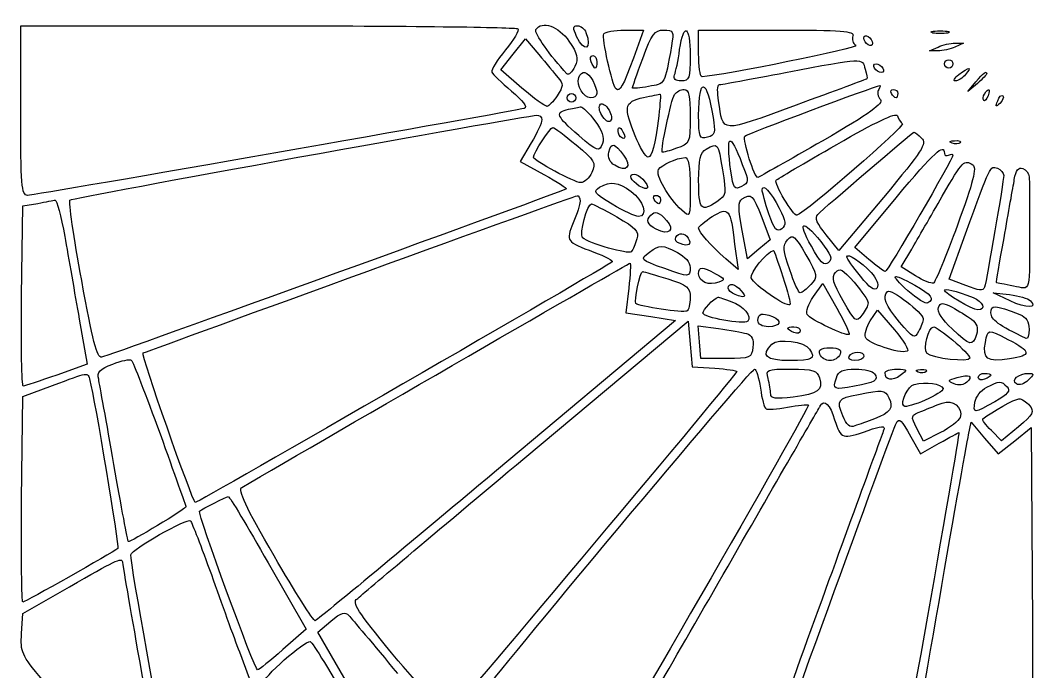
# Model space of a CAD drawing. Extents: x 10 to 239, y 73 to 305.
# Drawn here: x 53.9 to 121.5, y 115 to 158.3 of the extents above; entities that cross this region are included whole.
import ezdxf

# ---------------------------------------------------------------- set-up
doc = ezdxf.new("R2010")
doc.units = 0
doc.layers.get('0').update_dxf_attribs({"linetype": 'CONTINUOUS'})

msp = doc.modelspace()

# ---------------------------------------------------------------- linework, layer by layer
at = {"color": 7}
for points in [[(53.904444, 152.329444), (53.904444, 157.973889), (70.358, 157.973889)], [(87.009111, 157.776333), (87.009111, 157.776333)], [(94.121111, 157.691667), (95.391111, 157.691667), (94.713778, 155.829), (94.713778, 155.829)], [(99.06, 156.139444), (99.06, 157.691667), (104.281111, 157.691667)], [(87.291333, 153.825222), (85.880222, 155.038778), (86.698667, 156.083), (87.517111, 157.099), (88.420222, 156.054778)], [(90.424, 156.957889), (90.424, 156.957889)], [(91.552889, 157.522333), (91.552889, 157.522333)], [(109.332889, 157.296556), (109.332889, 157.296556)], [(115.654667, 157.494111), (115.654667, 157.494111)], [(97.253778, 156.647444), (97.253778, 156.647444)], [(110.631111, 156.816778), (110.631111, 156.816778)], [(115.005556, 156.308778), (114.441111, 156.308778), (115.005556, 156.562778)], [(116.134444, 156.816778), (116.698889, 156.816778), (116.134444, 156.562778), (116.134444, 156.562778)], [(92.286667, 155.575), (92.286667, 155.575)], [(98.495556, 155.998333), (98.495556, 155.998333)], [(110.151333, 155.095222), (110.151333, 155.095222)], [(111.336667, 155.151667), (111.336667, 155.151667)], [(115.993333, 155.433889), (115.993333, 155.433889)], [(89.690222, 154.530778), (89.690222, 154.530778)], [(92.004444, 154.333222), (92.004444, 154.333222)], [(116.84, 154.728333), (116.84, 154.728333)], [(117.630222, 154.135667), (116.981111, 153.599444), (117.517333, 154.248556)], [(118.251111, 154.784778), (118.251111, 154.784778)], [(111.054444, 153.740556), (111.054444, 153.740556)], [(90.875556, 153.176111), (90.875556, 153.176111)], [(112.324444, 153.458333), (112.324444, 153.458333)], [(118.335778, 153.317222), (118.335778, 153.317222)], [(119.126, 152.809222), (119.126, 152.809222)], [(88.617778, 151.708556), (88.617778, 151.708556)], [(92.145556, 151.652111), (92.145556, 151.652111)], [(93.218, 151.680333), (93.218, 151.680333)], [(96.407111, 151.990778), (96.407111, 151.990778)], [(98.495556, 151.934333), (98.495556, 151.934333)], [(100.019556, 151.877889), (100.019556, 151.877889)], [(112.634889, 151.454556), (112.634889, 151.454556)], [(87.912222, 150.184556), (87.178444, 148.942778), (88.758889, 148.067889)], [(94.092889, 150.749), (94.092889, 150.749)], [(113.904889, 150.495), (113.904889, 150.495)], [(116.473111, 150.184556), (116.473111, 150.184556)], [(90.903778, 150.043444), (90.903778, 150.043444)], [(115.428889, 149.479), (115.428889, 149.479)], [(94.064667, 149.366111), (94.064667, 149.366111)], [(100.640444, 148.378333), (100.640444, 148.378333)], [(101.966889, 148.745222), (101.966889, 148.745222)], [(117.319778, 148.717), (117.319778, 148.717)], [(95.334667, 147.757444), (95.334667, 147.757444)], [(119.38, 148.011444), (119.38, 148.011444)], [(121.073333, 147.926778), (121.073333, 147.926778)], [(94.572667, 146.939), (94.572667, 146.939)], [(98.495556, 147.193), (98.495556, 147.193)], [(53.960889, 139.996333), (54.045556, 145.979444), (55.033333, 146.148778)], [(91.157778, 146.289889), (91.157778, 146.289889)], [(96.52, 146.402778), (96.52, 146.402778)], [(111.364889, 146.543889), (108.401556, 143.016111), (107.554889, 144.060333)], [(110.405333, 142.423444), (109.474, 143.213667), (112.211556, 146.515667)], [(104.422222, 145.838333), (104.422222, 145.838333)], [(93.613111, 145.245667), (93.613111, 145.245667)], [(96.915111, 145.019889), (96.915111, 145.019889)], [(103.265111, 145.217444), (103.829556, 143.721667), (103.067556, 143.100778), (102.305556, 142.451667), (101.966889, 144.342556)], [(103.265111, 145.217444), (103.265111, 145.217444)], [(116.868222, 140.673667), (115.739333, 141.097), (116.84, 144.116778)], [(56.839556, 143.947444), (56.839556, 143.947444)], [(98.354444, 143.834556), (98.354444, 143.834556)], [(101.458889, 143.439444), (101.684667, 141.746111), (100.866222, 142.451667)], [(101.458889, 143.439444), (101.458889, 143.439444)], [(107.188, 143.608778), (107.188, 143.608778)], [(97.648889, 142.875), (97.648889, 142.875)], [(113.509778, 141.322778), (112.550222, 141.915444), (113.255778, 143.100778)], [(100.188889, 141.463889), (100.188889, 141.463889)], [(110.546444, 141.548556), (110.546444, 141.548556)], [(96.999778, 141.125222), (96.999778, 141.125222)], [(104.676222, 141.266333), (104.676222, 141.266333)], [(106.538889, 140.758333), (106.538889, 140.758333)], [(106.708222, 139.939889), (107.329111, 140.814778), (108.260444, 139.177889)], [(113.453333, 140.701889), (113.453333, 140.701889)], [(94.403333, 140.504333), (94.205778, 138.867444), (95.870889, 138.613444), (97.507778, 138.359444), (85.598, 128.368778)], [(94.403333, 140.504333), (94.403333, 140.504333)], [(101.882222, 140.335), (101.882222, 140.335)], [(119.803333, 139.657667), (118.674444, 140.193889), (119.775111, 140.081)], [(101.261333, 139.601222), (101.261333, 139.601222)], [(110.348889, 139.516556), (110.348889, 139.516556)], [(117.348, 139.883444), (117.348, 139.883444)], [(121.158, 139.657667), (121.158, 139.657667)], [(110.49, 138.331222), (110.969778, 139.036778), (112.098667, 137.738556)], [(120.452444, 138.754556), (120.452444, 138.754556)], [(57.799111, 138.444111), (58.335333, 135.452556), (56.303333, 134.718778)], [(87.488889, 129.215444), (98.354444, 138.303), (98.495556, 136.779), (98.636667, 135.255), (100.132444, 135.170333), (100.132444, 135.170333)], [(100.894444, 135.819444), (99.201111, 135.819444), (99.116444, 136.920111), (99.031778, 137.992556), (100.386444, 137.823222)], [(103.970667, 138.613444), (103.970667, 138.613444)], [(114.017778, 138.472333), (114.017778, 138.472333)], [(117.235111, 138.444111), (117.235111, 138.444111)], [(102.249111, 137.484556), (102.249111, 137.484556)], [(105.833333, 137.653889), (105.833333, 137.653889)], [(109.078889, 137.428111), (109.078889, 137.428111)], [(115.993333, 137.033), (115.993333, 137.033)], [(119.662222, 137.089444), (119.662222, 137.089444)], [(106.454222, 136.440333), (106.454222, 136.440333)], [(108.486222, 136.101667), (108.486222, 136.101667)], [(110.066667, 135.960556), (110.066667, 135.960556)], [(112.945333, 136.299222), (112.945333, 136.299222)], [(110.772222, 134.803444), (110.772222, 134.803444)], [(112.493778, 134.690556), (112.493778, 134.690556)], [(114.215333, 134.944556), (114.215333, 134.944556)], [(118.533333, 134.718778), (118.533333, 134.718778)], [(53.960889, 126.421444), (54.045556, 133.279444), (56.021111, 134.013222)], [(58.504667, 134.351889), (58.504667, 134.351889)], [(107.103333, 134.521222), (107.103333, 134.521222)], [(116.924667, 134.239), (116.924667, 134.239)], [(119.605778, 133.928556), (119.605778, 133.928556)], [(121.016889, 134.380111), (121.016889, 134.380111)], [(103.180444, 133.843889), (103.180444, 133.843889)], [(115.344222, 133.815667), (115.344222, 133.815667)], [(111.731778, 133.194778), (111.731778, 133.194778)], [(121.101556, 132.686778), (121.101556, 132.686778)], [(116.473111, 131.896556), (116.473111, 131.896556)], [(108.119333, 131.727222), (108.119333, 131.727222)], [(117.037556, 130.739444), (117.206889, 131.586111), (118.11, 130.513667), (119.013111, 129.469444), (120.113778, 130.344333), (120.113778, 130.344333)], [(120.367778, 131.275667), (119.238889, 130.344333), (118.561556, 131.021667)], [(120.113778, 130.344333), (121.214444, 131.219222), (121.299111, 118.124111)], [(63.189556, 130.795889), (63.189556, 130.795889)], [(113.199333, 130.598333), (113.848444, 129.469444), (115.090222, 130.175)], [(113.199333, 130.598333), (113.199333, 130.598333)], [(115.174889, 130.880556), (114.046, 130.316111), (113.594444, 131.162778)], [(60.677778, 122.272778), (60.677778, 122.272778)], [(70.386222, 122.216333), (72.926222, 117.785444), (71.374, 116.430778)], [(70.386222, 122.216333), (70.386222, 122.216333)], [(66.604444, 121.426111), (66.604444, 121.426111)], [(53.960889, 117.503222), (54.045556, 118.829667), (57.15, 120.607667)], [(76.341111, 113.015889), (73.688222, 117.587889), (74.563111, 118.321667)], [(68.467111, 116.289667), (69.116222, 114.539889), (66.406889, 112.253889)]]:
    msp.add_lwpolyline(points, dxfattribs=at)
for points in [[(88.222667, 157.719889), (88.589556, 158.340778), (89.746667, 157.945667), (90.424, 156.957889)], [(70.358, 157.973889), (79.417333, 157.973889), (86.924444, 157.889222), (87.009111, 157.776333)], [(87.009111, 157.776333), (87.122, 157.691667), (86.755111, 157.042556), (86.190667, 156.365222)], [(90.282889, 154.784778), (89.182222, 155.941889), (88.081556, 157.522333), (88.222667, 157.719889)], [(90.932, 157.268333), (90.678, 157.832778), (90.678, 157.973889), (90.988444, 157.973889)], [(90.988444, 157.973889), (91.214222, 157.973889), (91.468222, 157.776333), (91.552889, 157.522333)], [(92.738222, 157.437667), (92.822889, 157.578778), (93.443778, 157.691667), (94.121111, 157.691667)], [(95.334667, 155.800778), (95.927333, 157.437667), (96.124889, 157.691667), (96.717556, 157.691667)], [(96.717556, 157.691667), (97.394889, 157.691667), (97.423111, 157.607), (97.253778, 156.647444)], [(97.79, 156.393444), (98.072222, 158.227889), (98.495556, 158.002111), (98.495556, 155.998333)], [(104.281111, 157.691667), (108.627333, 157.691667), (109.445778, 157.635222), (109.332889, 157.296556)], [(114.666889, 157.494111), (114.384667, 157.578778), (114.610444, 157.635222), (115.146667, 157.635222)], [(115.146667, 157.635222), (115.682889, 157.635222), (115.908667, 157.578778), (115.654667, 157.494111)], [(90.424, 156.957889), (90.988444, 156.111222), (91.073111, 155.829), (90.819111, 155.264556)], [(91.552889, 157.522333), (91.976222, 156.393444), (91.44, 156.167667), (90.932, 157.268333)], [(93.556667, 153.768778), (93.302667, 154.022778), (92.597111, 157.211889), (92.738222, 157.437667)], [(109.332889, 157.296556), (109.248222, 157.070778), (109.332889, 156.788556), (109.530444, 156.675667)], [(110.066667, 157.155444), (110.066667, 157.324778), (110.207778, 157.353), (110.348889, 157.268333)], [(110.348889, 156.703889), (110.207778, 156.788556), (110.066667, 157.014333), (110.066667, 157.155444)], [(110.348889, 157.268333), (110.518222, 157.183667), (110.631111, 156.957889), (110.631111, 156.816778)], [(115.654667, 157.494111), (115.372444, 157.437667), (114.920889, 157.437667), (114.666889, 157.494111)], [(86.190667, 156.365222), (85.626222, 155.687889), (85.231111, 155.038778), (85.287556, 154.897667)], [(97.253778, 156.647444), (96.802222, 154.051), (96.830444, 154.107444), (95.729778, 153.938111)], [(97.451333, 154.700111), (97.536, 154.897667), (97.705333, 155.659667), (97.79, 156.393444)], [(109.530444, 156.675667), (109.812667, 156.506333), (100.612222, 154.643667), (99.285778, 154.587222)], [(110.631111, 156.816778), (110.631111, 156.647444), (110.518222, 156.619222), (110.348889, 156.703889)], [(115.005556, 156.562778), (115.316, 156.703889), (115.824, 156.816778), (116.134444, 156.816778)], [(116.134444, 156.562778), (115.824, 156.421667), (115.316, 156.308778), (115.005556, 156.308778)], [(88.420222, 156.054778), (88.9, 155.490333), (89.464444, 154.784778), (89.690222, 154.530778)], [(91.891556, 155.575), (91.806889, 155.800778), (91.863333, 155.998333), (92.004444, 155.998333)], [(92.173778, 155.151667), (92.117333, 155.151667), (92.004444, 155.349222), (91.891556, 155.575)], [(92.004444, 155.998333), (92.173778, 155.998333), (92.286667, 155.800778), (92.286667, 155.575)], [(92.286667, 155.575), (92.286667, 155.349222), (92.230222, 155.151667), (92.173778, 155.151667)], [(94.713778, 155.829), (94.036444, 153.966333), (93.810667, 153.543), (93.556667, 153.768778)], [(94.657333, 153.825222), (94.629111, 153.853444), (94.939556, 154.728333), (95.334667, 155.800778)], [(98.495556, 155.998333), (98.495556, 154.474333), (98.439111, 154.305), (97.902889, 154.305)], [(99.285778, 154.587222), (99.144667, 154.587222), (99.06, 155.292778), (99.06, 156.139444)], [(104.845556, 154.869444), (110.094889, 155.857222), (109.953778, 155.857222), (110.151333, 155.095222)], [(115.428889, 155.433889), (115.428889, 155.603222), (115.57, 155.716111), (115.711111, 155.716111)], [(115.711111, 155.716111), (115.880444, 155.716111), (115.993333, 155.603222), (115.993333, 155.433889)], [(85.287556, 154.897667), (85.344, 154.756556), (85.936667, 154.192111), (86.585778, 153.627667)], [(90.819111, 155.264556), (90.621556, 154.869444), (90.395778, 154.671889), (90.282889, 154.784778)], [(91.073111, 154.530778), (91.270667, 155.038778), (91.665778, 154.954111), (92.004444, 154.333222)], [(110.151333, 155.095222), (110.264222, 154.756556), (110.292444, 154.446111), (110.264222, 154.446111)], [(110.772222, 155.151667), (110.687556, 155.321), (110.715778, 155.433889), (110.885111, 155.433889)], [(111.223778, 154.869444), (111.082667, 154.869444), (110.856889, 155.010556), (110.772222, 155.151667)], [(110.885111, 155.433889), (111.026222, 155.433889), (111.252, 155.321), (111.336667, 155.151667)], [(111.336667, 155.151667), (111.421333, 155.010556), (111.393111, 154.869444), (111.223778, 154.869444)], [(115.711111, 155.151667), (115.57, 155.151667), (115.428889, 155.292778), (115.428889, 155.433889)], [(115.993333, 155.433889), (115.993333, 155.292778), (115.880444, 155.151667), (115.711111, 155.151667)], [(116.388444, 154.728333), (117.094, 155.264556), (117.291556, 155.264556), (116.84, 154.728333)], [(117.517333, 154.248556), (118.025333, 154.841222), (118.251111, 155.010556), (118.251111, 154.784778)], [(89.690222, 154.530778), (90.057111, 154.107444), (90.057111, 153.938111), (89.633778, 153.317222)], [(91.863333, 153.176111), (91.383556, 153.176111), (90.903778, 153.994556), (91.073111, 154.530778)], [(92.004444, 154.333222), (92.399556, 153.571222), (92.371333, 153.176111), (91.863333, 153.176111)], [(97.902889, 154.305), (97.507778, 154.305), (97.366667, 154.446111), (97.451333, 154.700111)], [(99.06, 152.019), (99.06, 154.615444), (99.596222, 154.530778), (100.019556, 151.877889)], [(100.414667, 154.051), (100.527556, 154.051), (102.531333, 154.417889), (104.845556, 154.869444)], [(110.264222, 154.446111), (110.236, 154.417889), (108.119333, 153.627667), (105.551111, 152.696333)], [(116.162667, 154.305), (115.993333, 154.305), (116.106222, 154.502556), (116.388444, 154.728333)], [(116.84, 154.728333), (116.642444, 154.502556), (116.332, 154.305), (116.162667, 154.305)], [(118.251111, 154.784778), (118.251111, 154.728333), (117.968889, 154.446111), (117.630222, 154.135667)], [(86.585778, 153.627667), (87.376, 152.978556), (87.686444, 152.555222), (87.432444, 152.470556)], [(88.956444, 152.611667), (88.815333, 152.611667), (88.081556, 153.147889), (87.291333, 153.825222)], [(95.729778, 153.938111), (95.165333, 153.825222), (94.685556, 153.797), (94.657333, 153.825222)], [(97.451333, 153.401889), (97.592444, 153.571222), (97.874667, 153.740556), (98.100444, 153.740556)], [(98.100444, 153.740556), (98.410889, 153.740556), (98.495556, 153.317222), (98.495556, 151.934333)], [(100.386444, 152.978556), (100.301778, 153.543), (100.301778, 154.022778), (100.414667, 154.051)], [(102.136222, 150.636111), (102.220889, 150.749), (110.744, 153.938111), (111.139111, 153.994556)], [(111.054444, 153.740556), (110.941556, 153.571222), (110.998, 153.260778), (111.167333, 153.063222)], [(111.139111, 153.994556), (111.195556, 154.022778), (111.139111, 153.881667), (111.054444, 153.740556)], [(111.901111, 153.458333), (111.816444, 153.627667), (111.872889, 153.740556), (112.014, 153.740556)], [(112.014, 153.740556), (112.183333, 153.740556), (112.324444, 153.627667), (112.324444, 153.458333)], [(118.11, 153.430111), (118.364, 153.881667), (118.533333, 153.797), (118.335778, 153.317222)], [(89.633778, 153.317222), (89.379778, 152.922111), (89.069333, 152.611667), (88.956444, 152.611667)], [(90.311111, 153.176111), (90.311111, 153.345444), (90.452222, 153.458333), (90.593333, 153.458333)], [(90.593333, 152.893889), (90.452222, 152.893889), (90.311111, 153.035), (90.311111, 153.176111)], [(90.593333, 153.458333), (90.762667, 153.458333), (90.875556, 153.345444), (90.875556, 153.176111)], [(90.875556, 153.176111), (90.875556, 153.035), (90.762667, 152.893889), (90.593333, 152.893889)], [(92.484222, 152.696333), (92.568889, 152.865667), (92.794667, 152.781), (93.020444, 152.470556)], [(94.318667, 152.498778), (94.375111, 152.865667), (94.742, 153.091444), (95.391111, 153.204333)], [(95.391111, 153.204333), (95.927333, 153.317222), (96.435333, 153.401889), (96.491778, 153.430111)], [(96.491778, 153.430111), (96.548222, 153.430111), (96.491778, 152.781), (96.407111, 151.990778)], [(96.632889, 149.563667), (96.52, 149.704778), (97.225556, 153.035), (97.451333, 153.401889)], [(105.551111, 152.696333), (100.414667, 150.805444), (100.725111, 150.805444), (100.386444, 152.978556)], [(111.167333, 153.063222), (111.393111, 152.809222), (110.518222, 152.160111), (107.329111, 150.325667)], [(112.211556, 153.176111), (112.126889, 153.176111), (111.985778, 153.317222), (111.901111, 153.458333)], [(112.324444, 153.458333), (112.324444, 153.317222), (112.268, 153.176111), (112.211556, 153.176111)], [(118.053556, 153.006778), (117.968889, 153.091444), (117.997111, 153.260778), (118.11, 153.430111)], [(118.335778, 153.317222), (118.251111, 153.063222), (118.11, 152.922111), (118.053556, 153.006778)], [(119.126, 152.809222), (118.843778, 152.555222), (118.815556, 152.583444), (118.984889, 152.978556)], [(118.984889, 152.978556), (119.069556, 153.260778), (119.238889, 153.401889), (119.323556, 153.317222)], [(119.323556, 153.317222), (119.408222, 153.232556), (119.323556, 153.006778), (119.126, 152.809222)], [(54.356, 146.685), (53.960889, 146.685), (53.904444, 147.334111), (53.904444, 152.329444)], [(87.432444, 152.470556), (86.896222, 152.301222), (54.892222, 146.685), (54.356, 146.685)], [(91.073111, 150.664333), (89.577333, 151.962556), (89.464444, 152.244778), (90.395778, 152.414111)], [(90.395778, 152.414111), (90.734444, 152.470556), (91.101333, 152.555222), (91.214222, 152.583444)], [(91.214222, 152.583444), (91.327111, 152.583444), (91.750444, 152.188333), (92.145556, 151.652111)], [(92.681778, 151.906111), (92.484222, 152.188333), (92.371333, 152.527), (92.484222, 152.696333)], [(93.020444, 152.470556), (93.218, 152.188333), (93.330889, 151.849667), (93.218, 151.680333)], [(95.701556, 149.225), (95.334667, 149.225), (94.205778, 151.934333), (94.318667, 152.498778)], [(108.260444, 150.071667), (110.828667, 151.567444), (112.211556, 152.216556), (112.296222, 151.990778)], [(57.178222, 146.374556), (57.319333, 146.515667), (87.178444, 151.934333), (88.279111, 152.019)], [(88.617778, 151.708556), (88.617778, 151.539222), (88.307333, 150.833667), (87.912222, 150.184556)], [(88.279111, 152.019), (88.448444, 152.047222), (88.617778, 151.906111), (88.617778, 151.708556)], [(92.145556, 151.652111), (92.653556, 150.974778), (92.794667, 150.551444), (92.653556, 150.128111)], [(93.218, 151.680333), (93.133333, 151.511), (92.907556, 151.595667), (92.681778, 151.906111)], [(96.407111, 151.990778), (96.153111, 150.015222), (95.927333, 149.225), (95.701556, 149.225)], [(98.495556, 151.934333), (98.495556, 150.156333), (98.467333, 150.128111), (97.592444, 149.817667)], [(99.652667, 150.551444), (99.116444, 150.410333), (99.06, 150.523222), (99.06, 152.019)], [(100.019556, 151.877889), (100.188889, 150.861889), (100.160667, 150.692556), (99.652667, 150.551444)], [(112.296222, 151.990778), (112.352667, 151.793222), (112.522, 151.539222), (112.634889, 151.454556)], [(88.053333, 149.225), (88.053333, 149.507222), (89.182222, 151.200556), (89.351556, 151.200556)], [(89.351556, 151.200556), (89.436222, 151.200556), (90.141778, 150.692556), (90.903778, 150.043444)], [(93.697778, 150.946556), (93.697778, 151.341667), (93.895333, 151.257), (94.092889, 150.749)], [(93.98, 150.495), (93.810667, 150.579667), (93.697778, 150.777222), (93.697778, 150.946556)], [(101.204889, 148.293667), (100.866222, 150.805444), (101.120222, 150.974778), (101.966889, 148.745222)], [(112.634889, 151.454556), (112.860667, 151.341667), (106.200222, 145.527889), (105.607556, 145.358556)], [(106.990444, 145.415), (107.442, 145.866556), (113.312222, 150.890111), (113.396889, 150.890111)], [(113.396889, 150.890111), (113.453333, 150.918333), (113.679111, 150.720778), (113.904889, 150.495)], [(92.653556, 150.128111), (92.427778, 149.563667), (92.371333, 149.563667), (91.073111, 150.664333)], [(93.076889, 149.563667), (93.246222, 150.241), (93.443778, 150.184556), (94.064667, 149.366111)], [(94.092889, 150.749), (94.177556, 150.523222), (94.149333, 150.410333), (93.98, 150.495)], [(99.568, 149.761222), (100.33, 150.212778), (100.358222, 150.184556), (100.640444, 148.378333)], [(103.011111, 147.870333), (102.785333, 147.785667), (101.995111, 150.382111), (102.136222, 150.636111)], [(107.329111, 150.325667), (105.071333, 149.027444), (103.124, 147.926778), (103.011111, 147.870333)], [(113.904889, 150.495), (114.271778, 150.128111), (113.989556, 149.676556), (111.364889, 146.543889)], [(112.211556, 146.515667), (114.779778, 149.591889), (115.428889, 150.184556), (115.428889, 149.479)], [(115.936889, 150.156333), (115.711111, 150.241), (115.795778, 150.325667), (116.106222, 150.325667)], [(116.473111, 150.184556), (116.388444, 150.099889), (116.134444, 150.071667), (115.936889, 150.156333)], [(116.106222, 150.325667), (116.416667, 150.353889), (116.586, 150.269222), (116.473111, 150.184556)], [(90.903778, 150.043444), (92.145556, 148.999222), (92.230222, 148.858111), (91.948, 148.209)], [(93.472, 148.688778), (93.133333, 148.886333), (92.992222, 149.225), (93.076889, 149.563667)], [(97.592444, 149.817667), (97.112667, 149.648333), (96.689333, 149.535444), (96.632889, 149.563667)], [(99.06, 147.672778), (99.06, 149.083889), (99.172889, 149.535444), (99.568, 149.761222)], [(104.224667, 147.701), (104.281111, 147.757444), (106.087333, 148.829889), (108.260444, 150.071667)], [(115.428889, 149.479), (115.428889, 149.337889), (115.57, 149.281444), (115.711111, 149.366111)], [(91.214222, 147.531667), (90.790889, 147.531667), (88.053333, 148.999222), (88.053333, 149.225)], [(94.064667, 149.366111), (94.629111, 148.604111), (94.262222, 148.180778), (93.472, 148.688778)], [(96.378889, 148.406556), (96.604667, 148.717), (97.564222, 149.168556), (98.156889, 149.196778)], [(98.156889, 149.196778), (98.382667, 149.225), (98.495556, 148.632333), (98.495556, 147.193)], [(115.993333, 149.366111), (115.993333, 149.083889), (111.647111, 141.605), (111.477778, 141.605)], [(115.287778, 146.628556), (116.670667, 149.027444), (116.755333, 149.083889), (117.319778, 148.717)], [(115.711111, 149.366111), (115.880444, 149.450778), (115.993333, 149.450778), (115.993333, 149.366111)], [(91.948, 148.209), (91.778667, 147.842111), (91.44, 147.531667), (91.214222, 147.531667)], [(97.931111, 145.697222), (97.056222, 146.487444), (96.181333, 148.039667), (96.378889, 148.406556)], [(100.640444, 148.378333), (100.922667, 146.769667), (100.894444, 146.656778), (100.273556, 146.261667)], [(101.910444, 147.277667), (101.458889, 147.023667), (101.374222, 147.136556), (101.204889, 148.293667)], [(101.966889, 148.745222), (102.418444, 147.616333), (102.418444, 147.531667), (101.910444, 147.277667)], [(117.319778, 148.717), (117.602, 148.547667), (117.348, 147.559889), (116.303778, 144.709444)], [(116.84, 144.116778), (118.505111, 148.745222), (118.476889, 148.660556), (118.956667, 148.491222)], [(118.956667, 148.491222), (119.182444, 148.406556), (119.38, 148.180778), (119.38, 148.011444)], [(120.085556, 147.729222), (120.198444, 148.378333), (120.367778, 148.575889), (120.65, 148.463)], [(120.65, 148.463), (120.875778, 148.378333), (121.073333, 148.152556), (121.073333, 147.926778)], [(88.758889, 148.067889), (89.633778, 147.588111), (90.311111, 147.136556), (90.254667, 147.108333)], [(92.456, 147.221222), (93.246222, 147.644556), (93.641333, 147.588111), (94.572667, 146.939)], [(95.108889, 147.305889), (94.544444, 147.672778), (94.346889, 148.096111), (94.770222, 148.096111)], [(94.770222, 148.096111), (94.883111, 148.096111), (95.137111, 147.955), (95.334667, 147.757444)], [(95.334667, 147.757444), (95.870889, 147.221222), (95.729778, 146.939), (95.108889, 147.305889)], [(100.273556, 146.261667), (99.229333, 145.556111), (99.06, 145.725444), (99.06, 147.672778)], [(103.293333, 147.023667), (103.293333, 147.531667), (103.886, 146.910778), (104.422222, 145.838333)], [(105.607556, 145.358556), (105.381778, 145.273889), (104.027111, 147.531667), (104.224667, 147.701)], [(119.38, 148.011444), (119.38, 147.644556), (118.251111, 141.040556), (118.11, 140.560778)], [(119.408222, 143.862778), (119.690444, 145.499667), (120.000889, 147.221222), (120.085556, 147.729222)], [(121.073333, 147.926778), (121.101556, 147.701), (121.101556, 146.318111), (121.101556, 144.850556)], [(90.254667, 147.108333), (90.113556, 146.995444), (59.746444, 135.988778), (59.294889, 135.904111)], [(93.302667, 146.092333), (92.089111, 146.826111), (92.004444, 146.939), (92.456, 147.221222)], [(94.572667, 146.939), (95.391111, 146.374556), (95.701556, 145.273889), (95.052444, 145.273889)], [(98.495556, 147.193), (98.495556, 145.189222), (98.495556, 145.189222), (97.931111, 145.697222)], [(101.966889, 146.459222), (102.559556, 146.826111), (102.672444, 146.713222), (103.265111, 145.217444)], [(103.744889, 145.443222), (103.490889, 146.177), (103.293333, 146.910778), (103.293333, 147.023667)], [(55.033333, 146.148778), (55.569556, 146.261667), (56.105778, 146.346333), (56.190444, 146.374556)], [(56.190444, 146.374556), (56.303333, 146.374556), (56.585556, 145.302111), (56.839556, 143.947444)], [(57.968444, 141.012333), (57.432222, 143.891), (57.093556, 146.289889), (57.178222, 146.374556)], [(62.060667, 136.186333), (63.612889, 136.779), (90.790889, 146.656778), (90.960222, 146.656778)], [(91.157778, 146.289889), (91.157778, 146.092333), (90.960222, 145.443222), (90.706222, 144.850556)], [(90.960222, 146.656778), (91.073111, 146.685), (91.157778, 146.515667), (91.157778, 146.289889)], [(91.327111, 143.862778), (91.101333, 144.088556), (91.637556, 146.120556), (91.919778, 146.120556)], [(91.919778, 146.120556), (92.004444, 146.120556), (92.766444, 145.725444), (93.613111, 145.245667)], [(95.052444, 145.273889), (94.854889, 145.273889), (94.064667, 145.640778), (93.302667, 146.092333)], [(96.096667, 146.402778), (96.012, 146.572111), (96.068444, 146.685), (96.209556, 146.685)], [(96.407111, 146.120556), (96.322444, 146.120556), (96.181333, 146.261667), (96.096667, 146.402778)], [(96.209556, 146.685), (96.378889, 146.685), (96.52, 146.572111), (96.52, 146.402778)], [(96.52, 146.402778), (96.52, 146.261667), (96.463556, 146.120556), (96.407111, 146.120556)], [(101.966889, 144.342556), (101.684667, 145.838333), (101.684667, 146.261667), (101.966889, 146.459222)], [(113.255778, 143.100778), (113.622667, 143.749889), (114.554, 145.330333), (115.287778, 146.628556)], [(95.870889, 145.358556), (96.153111, 145.669), (96.407111, 145.584333), (96.915111, 145.019889)], [(99.963111, 145.273889), (101.063778, 145.951222), (101.176667, 145.810111), (101.458889, 143.439444)], [(104.591556, 144.455444), (104.281111, 144.201444), (104.111778, 144.399), (103.744889, 145.443222)], [(104.422222, 145.838333), (104.873778, 144.935222), (104.902, 144.709444), (104.591556, 144.455444)], [(107.554889, 144.060333), (106.962222, 144.794111), (106.764667, 145.189222), (106.990444, 145.415)], [(90.706222, 144.850556), (90.198222, 143.637), (90.254667, 143.580556), (92.089111, 142.903222)], [(93.613111, 145.245667), (94.883111, 144.511889), (95.108889, 144.286111), (94.939556, 143.778111)], [(96.237778, 144.427222), (95.645111, 144.737667), (95.532222, 145.048111), (95.870889, 145.358556)], [(96.915111, 145.019889), (97.507778, 144.370778), (97.084444, 143.975667), (96.237778, 144.427222)], [(99.06, 144.511889), (99.06, 144.624778), (99.483333, 144.963444), (99.963111, 145.273889)], [(106.567111, 143.298333), (105.635778, 144.991667), (105.946222, 145.132778), (107.188, 143.608778)], [(121.101556, 144.850556), (121.101556, 139.939889), (121.214444, 140.419667), (120.029111, 140.645444)], [(97.536, 143.891), (97.733556, 144.229667), (98.128667, 144.201444), (98.354444, 143.834556)], [(100.866222, 142.451667), (99.850222, 143.354778), (99.088222, 144.229667), (99.06, 144.511889)], [(104.986667, 143.721667), (105.325333, 144.116778), (105.466444, 144.003889), (106.200222, 142.733889)], [(116.303778, 144.709444), (115.541778, 142.621), (114.808, 140.871222), (114.695111, 140.843)], [(56.839556, 143.947444), (57.065333, 142.564556), (57.516889, 140.109222), (57.799111, 138.444111)], [(94.572667, 142.931444), (94.375111, 142.733889), (91.778667, 143.467667), (91.327111, 143.862778)], [(94.939556, 143.778111), (94.854889, 143.439444), (94.685556, 143.072556), (94.572667, 142.931444)], [(95.786222, 142.903222), (96.491778, 143.411222), (96.632889, 143.411222), (97.648889, 142.875)], [(97.818222, 143.467667), (97.564222, 143.552333), (97.451333, 143.749889), (97.536, 143.891)], [(98.354444, 143.834556), (98.636667, 143.439444), (98.382667, 143.241889), (97.818222, 143.467667)], [(105.127778, 141.717889), (104.676222, 143.016111), (104.648, 143.326556), (104.986667, 143.721667)], [(107.188, 143.608778), (107.893556, 142.733889), (108.006444, 142.451667), (107.696, 142.197667)], [(118.900222, 140.871222), (118.872, 140.871222), (119.097778, 142.225889), (119.408222, 143.862778)], [(92.089111, 142.903222), (92.851111, 142.621), (93.387333, 142.338778), (93.302667, 142.254111)], [(96.802222, 141.802556), (95.165333, 142.395222), (95.137111, 142.423444), (95.786222, 142.903222)], [(97.648889, 142.875), (98.156889, 142.621), (98.495556, 142.197667), (98.495556, 141.887222)], [(102.559556, 141.181667), (102.446667, 141.492111), (103.603778, 142.931444), (104.055333, 143.016111)], [(104.055333, 143.016111), (104.055333, 143.016111), (104.365778, 142.225889), (104.676222, 141.266333)], [(106.200222, 142.733889), (106.990444, 141.351), (107.018667, 141.266333), (106.538889, 140.758333)], [(107.696, 142.197667), (107.413778, 141.971889), (107.159778, 142.197667), (106.567111, 143.298333)], [(108.937778, 142.592778), (108.937778, 142.875), (109.897333, 142.254111), (110.546444, 141.548556)], [(93.302667, 142.254111), (93.048667, 142.000111), (65.616667, 126.167444), (65.532, 126.223889)], [(68.636444, 127.239889), (74.450222, 130.626556), (94.431556, 142.169444), (94.488, 142.169444)], [(94.488, 142.169444), (94.544444, 142.169444), (94.516222, 141.435667), (94.403333, 140.504333)], [(109.840889, 141.294556), (109.332889, 141.915444), (108.937778, 142.479889), (108.937778, 142.592778)], [(111.477778, 141.605), (111.393111, 141.633222), (110.913333, 141.971889), (110.405333, 142.423444)], [(94.883111, 139.488333), (94.742, 139.629444), (95.165333, 141.605), (95.334667, 141.605)], [(95.334667, 141.605), (95.419333, 141.605), (96.153111, 141.379222), (96.999778, 141.125222)], [(98.495556, 141.887222), (98.495556, 141.209889), (98.410889, 141.209889), (96.802222, 141.802556)], [(99.06, 141.463889), (99.06, 141.971889), (99.285778, 141.971889), (100.188889, 141.463889)], [(100.414667, 140.899444), (99.737333, 140.645444), (99.06, 140.927667), (99.06, 141.463889)], [(100.188889, 141.463889), (100.809778, 141.125222), (100.838, 141.068778), (100.414667, 140.899444)], [(105.833333, 140.193889), (105.720444, 140.193889), (105.41, 140.871222), (105.127778, 141.717889)], [(108.683778, 139.657667), (108.006444, 140.843), (107.893556, 141.238111), (108.175778, 141.548556)], [(108.175778, 141.548556), (108.458, 141.887222), (108.655556, 141.774333), (109.417556, 140.899444)], [(110.546444, 141.548556), (110.913333, 141.153444), (111.082667, 140.758333), (110.941556, 140.532556)], [(113.001778, 140.335), (111.731778, 141.463889), (111.901111, 141.576778), (113.453333, 140.701889)], [(59.294889, 135.904111), (58.984444, 135.847667), (58.674, 137.033), (57.968444, 141.012333)], [(96.999778, 141.125222), (98.326222, 140.701889), (98.495556, 140.560778), (98.495556, 139.883444)], [(101.035556, 140.504333), (101.035556, 140.899444), (101.487111, 140.814778), (101.882222, 140.335)], [(105.127778, 139.403667), (104.930222, 139.206111), (102.728889, 140.730111), (102.559556, 141.181667)], [(104.676222, 141.266333), (104.986667, 140.306778), (105.212444, 139.460111), (105.127778, 139.403667)], [(106.538889, 140.758333), (106.256667, 140.447889), (105.946222, 140.193889), (105.833333, 140.193889)], [(109.417556, 140.899444), (109.925556, 140.306778), (110.348889, 139.685889), (110.348889, 139.516556)], [(110.941556, 140.532556), (110.800444, 140.278556), (110.461778, 140.504333), (109.840889, 141.294556)], [(113.453333, 140.701889), (114.582222, 140.052778), (114.779778, 139.798778), (114.328222, 139.516556)], [(114.695111, 140.843), (114.554, 140.786556), (114.017778, 141.012333), (113.509778, 141.322778)], [(120.029111, 140.645444), (119.436444, 140.758333), (118.928444, 140.843), (118.900222, 140.871222)], [(101.487111, 140.081), (101.233111, 140.165667), (101.035556, 140.363222), (101.035556, 140.504333)], [(101.882222, 140.335), (102.277333, 139.883444), (102.164444, 139.827), (101.487111, 140.081)], [(112.437333, 138.246556), (111.506, 139.375444), (111.280222, 139.911667), (111.647111, 140.278556)], [(111.647111, 140.278556), (111.872889, 140.504333), (114.017778, 138.839222), (114.017778, 138.472333)], [(114.328222, 139.516556), (114.215333, 139.431889), (113.594444, 139.798778), (113.001778, 140.335)], [(115.428889, 140.363222), (115.428889, 140.504333), (116.134444, 140.335), (117.348, 139.883444)], [(117.658444, 139.065), (117.291556, 139.065), (115.428889, 140.165667), (115.428889, 140.363222)], [(118.11, 140.560778), (118.025333, 140.306778), (117.714889, 140.335), (116.868222, 140.673667)], [(119.775111, 140.081), (120.396, 139.996333), (120.988667, 139.827), (121.158, 139.657667)], [(54.073778, 133.985), (53.960889, 133.985), (53.932667, 136.694333), (53.960889, 139.996333)], [(98.269778, 138.980333), (98.072222, 138.839222), (95.052444, 139.290778), (94.883111, 139.488333)], [(98.495556, 139.883444), (98.495556, 139.460111), (98.410889, 139.036778), (98.269778, 138.980333)], [(99.342222, 138.839222), (99.342222, 139.065), (100.047778, 139.798778), (100.358222, 139.911667)], [(100.358222, 139.911667), (100.386444, 139.911667), (100.781556, 139.770556), (101.261333, 139.601222)], [(101.261333, 139.601222), (102.051556, 139.319), (102.644222, 138.613444), (102.333778, 138.303)], [(106.284889, 138.754556), (106.172, 138.923889), (106.369556, 139.460111), (106.708222, 139.939889)], [(109.925556, 138.698111), (109.558667, 138.190111), (109.474, 138.274778), (108.683778, 139.657667)], [(110.348889, 139.516556), (110.348889, 139.347222), (110.151333, 138.980333), (109.925556, 138.698111)], [(115.033778, 139.206111), (115.174889, 139.573), (115.287778, 139.573), (115.936889, 139.234333)], [(117.348, 139.883444), (117.997111, 139.629444), (118.222889, 139.065), (117.658444, 139.065)], [(118.533333, 138.867444), (118.533333, 139.403667), (118.730889, 139.403667), (120.452444, 138.754556)], [(121.158, 139.657667), (121.666, 139.149667), (120.904, 139.149667), (119.803333, 139.657667)], [(102.333778, 138.303), (102.079778, 138.049), (99.342222, 138.557), (99.342222, 138.839222)], [(103.011111, 138.359444), (103.011111, 138.811), (103.265111, 138.895667), (103.970667, 138.613444)], [(109.078889, 137.428111), (108.909556, 137.258778), (106.482444, 138.415889), (106.284889, 138.754556)], [(108.260444, 139.177889), (108.768444, 138.274778), (109.135333, 137.484556), (109.078889, 137.428111)], [(115.936889, 137.795), (115.287778, 138.387667), (114.949111, 138.952111), (115.033778, 139.206111)], [(115.936889, 139.234333), (116.360222, 139.008556), (116.924667, 138.641667), (117.235111, 138.444111)], [(120.875778, 137.145889), (119.041333, 138.020778), (118.533333, 138.387667), (118.533333, 138.867444)], [(120.452444, 138.754556), (120.875778, 138.585222), (121.073333, 138.274778), (121.073333, 137.766778)], [(103.716667, 137.936111), (103.265111, 137.936111), (103.011111, 138.105444), (103.011111, 138.359444)], [(103.970667, 138.613444), (104.676222, 138.359444), (104.506889, 137.936111), (103.716667, 137.936111)], [(110.179556, 137.230556), (110.094889, 137.428111), (110.236, 137.936111), (110.49, 138.331222)], [(113.707333, 137.625667), (113.453333, 137.117667), (113.368667, 137.145889), (112.437333, 138.246556)], [(114.017778, 138.472333), (114.017778, 138.303), (113.876667, 137.936111), (113.707333, 137.625667)], [(117.235111, 138.444111), (117.602, 138.161889), (117.686667, 137.851444), (117.573778, 137.428111)], [(100.386444, 137.823222), (101.120222, 137.710333), (101.966889, 137.541), (102.249111, 137.484556)], [(102.249111, 137.484556), (102.616, 137.371667), (102.728889, 137.089444), (102.672444, 136.581444)], [(104.986667, 137.823222), (104.986667, 137.879667), (105.184222, 137.936111), (105.41, 137.936111)], [(105.41, 137.541), (105.184222, 137.653889), (104.986667, 137.766778), (104.986667, 137.823222)], [(105.41, 137.936111), (105.635778, 137.936111), (105.833333, 137.823222), (105.833333, 137.653889)], [(105.833333, 137.653889), (105.833333, 137.512778), (105.635778, 137.456333), (105.41, 137.541)], [(112.098667, 137.738556), (112.719556, 137.004778), (113.114667, 136.355667), (112.945333, 136.299222)], [(114.271778, 136.158111), (113.989556, 136.440333), (114.384667, 137.936111), (114.723333, 137.936111)], [(114.723333, 137.936111), (114.836222, 137.936111), (115.400667, 137.512778), (115.993333, 137.033)], [(117.573778, 137.428111), (117.291556, 136.609667), (117.178667, 136.637889), (115.936889, 137.795)], [(118.166444, 136.891889), (118.335778, 137.795), (118.279333, 137.795), (119.662222, 137.089444)], [(121.073333, 137.766778), (121.073333, 137.371667), (120.988667, 137.089444), (120.875778, 137.145889)], [(105.127778, 135.678333), (103.547333, 135.678333), (103.180444, 136.017), (103.942444, 136.779)], [(103.942444, 136.779), (104.337556, 137.174111), (106.143778, 136.948333), (106.454222, 136.440333)], [(112.945333, 136.299222), (112.409111, 136.129889), (110.320667, 136.835444), (110.179556, 137.230556)], [(115.993333, 137.033), (116.614222, 136.525), (117.122222, 135.988778), (117.122222, 135.847667)], [(119.775111, 135.791222), (118.279333, 135.565444), (117.940667, 135.791222), (118.166444, 136.891889)], [(119.662222, 137.089444), (121.242667, 136.299222), (121.242667, 136.017), (119.775111, 135.791222)], [(65.532, 126.223889), (65.306222, 126.393222), (61.891333, 136.101667), (62.060667, 136.186333)], [(102.672444, 136.581444), (102.587778, 135.847667), (102.531333, 135.819444), (100.894444, 135.819444)], [(106.454222, 136.440333), (106.877556, 135.791222), (106.651778, 135.678333), (105.127778, 135.678333)], [(107.131556, 136.101667), (107.018667, 136.412111), (107.188, 136.525), (107.808889, 136.525)], [(107.808889, 135.678333), (107.526667, 135.678333), (107.244444, 135.875889), (107.131556, 136.101667)], [(107.808889, 136.525), (108.429778, 136.525), (108.599111, 136.412111), (108.486222, 136.101667)], [(108.486222, 136.101667), (108.373333, 135.875889), (108.091111, 135.678333), (107.808889, 135.678333)], [(109.474, 135.678333), (109.163556, 135.678333), (108.994222, 135.819444), (109.078889, 135.960556)], [(109.078889, 135.960556), (109.163556, 136.129889), (109.445778, 136.242778), (109.671556, 136.242778)], [(110.066667, 135.960556), (110.066667, 135.819444), (109.812667, 135.678333), (109.474, 135.678333)], [(109.671556, 136.242778), (109.897333, 136.242778), (110.066667, 136.129889), (110.066667, 135.960556)], [(117.122222, 135.847667), (117.122222, 135.537222), (114.610444, 135.819444), (114.271778, 136.158111)], [(59.097333, 134.436556), (58.984444, 134.916333), (59.153778, 135.113889), (60.028667, 135.452556)], [(60.028667, 135.452556), (60.621333, 135.678333), (61.185778, 135.791222), (61.270444, 135.706556)], [(61.270444, 135.706556), (61.383333, 135.621889), (62.23, 133.392333), (63.189556, 130.795889)], [(56.303333, 134.718778), (55.174444, 134.323667), (54.158444, 133.985), (54.073778, 133.985)], [(56.021111, 134.013222), (58.448222, 134.944556), (58.363556, 134.944556), (58.504667, 134.351889)], [(101.6, 134.944556), (101.6, 134.775222), (82.719333, 112.310333), (82.437111, 112.112778)], [(84.751333, 113.580333), (84.836, 113.975444), (102.503111, 135.113889), (102.785333, 135.113889)], [(100.132444, 135.170333), (100.922667, 135.113889), (101.6, 135.029222), (101.6, 134.944556)], [(102.785333, 135.113889), (102.898222, 135.113889), (103.067556, 134.549444), (103.180444, 133.843889)], [(103.688444, 134.493), (103.519111, 135.085667), (103.575556, 135.113889), (105.212444, 135.113889)], [(105.212444, 135.113889), (106.708222, 135.113889), (106.962222, 135.029222), (107.103333, 134.521222)], [(108.232222, 134.521222), (108.373333, 135.001), (108.655556, 135.113889), (109.502222, 135.113889)], [(110.772222, 134.803444), (111.054444, 134.380111), (110.800444, 134.210778), (109.445778, 133.985)], [(109.502222, 135.113889), (110.094889, 135.113889), (110.687556, 134.972778), (110.772222, 134.803444)], [(111.477778, 134.859889), (111.477778, 135.001), (111.816444, 135.113889), (112.268, 135.113889)], [(112.493778, 134.690556), (111.957556, 134.295444), (111.477778, 134.351889), (111.477778, 134.859889)], [(112.268, 135.113889), (113.001778, 135.085667), (113.001778, 135.085667), (112.493778, 134.690556)], [(113.679111, 134.916333), (113.453333, 135.001), (113.538, 135.085667), (113.848444, 135.085667)], [(114.215333, 134.944556), (114.130667, 134.859889), (113.876667, 134.831667), (113.679111, 134.916333)], [(113.848444, 135.085667), (114.158889, 135.113889), (114.328222, 135.029222), (114.215333, 134.944556)], [(116.275556, 134.549444), (117.122222, 134.775222), (117.348, 134.662333), (116.924667, 134.239)], [(117.686667, 134.549444), (117.686667, 134.718778), (117.884222, 134.831667), (118.11, 134.831667)], [(118.11, 134.831667), (118.335778, 134.831667), (118.533333, 134.775222), (118.533333, 134.718778)], [(118.533333, 134.718778), (118.533333, 134.662333), (118.335778, 134.549444), (118.11, 134.436556)], [(120.226667, 134.126111), (119.831556, 134.380111), (120.367778, 134.831667), (121.073333, 134.831667)], [(121.073333, 134.831667), (121.412, 134.831667), (121.412, 134.747), (121.016889, 134.380111)], [(58.504667, 134.351889), (58.815111, 133.251222), (60.480222, 123.260556), (60.367333, 123.175889)], [(60.113333, 128.763889), (59.633556, 131.557889), (59.153778, 134.097889), (59.097333, 134.436556)], [(103.857778, 133.448778), (103.857778, 133.674556), (103.773111, 134.126111), (103.688444, 134.493)], [(107.103333, 134.521222), (107.357333, 133.702778), (107.046889, 133.477), (105.353556, 133.251222)], [(109.445778, 133.985), (108.034667, 133.702778), (107.978222, 133.759222), (108.232222, 134.521222)], [(112.719556, 132.658556), (112.465556, 132.884333), (113.001778, 133.985), (113.425111, 134.097889)], [(113.425111, 134.097889), (114.187111, 134.295444), (115.231333, 134.154333), (115.344222, 133.815667)], [(116.078, 134.126111), (115.626444, 134.323667), (115.654667, 134.380111), (116.275556, 134.549444)], [(116.924667, 134.239), (116.727111, 134.041444), (116.388444, 134.013222), (116.078, 134.126111)], [(118.11, 134.436556), (117.884222, 134.351889), (117.686667, 134.408333), (117.686667, 134.549444)], [(118.251111, 133.900333), (119.126, 134.351889), (119.182444, 134.351889), (119.605778, 133.928556)], [(119.605778, 133.928556), (119.859778, 133.674556), (119.662222, 133.448778), (118.787333, 132.940778)], [(121.016889, 134.380111), (120.762889, 134.126111), (120.424222, 134.013222), (120.226667, 134.126111)], [(103.180444, 133.843889), (103.265111, 133.138333), (103.434444, 132.517444), (103.547333, 132.461)], [(105.353556, 133.251222), (104.168222, 133.110111), (103.857778, 133.138333), (103.857778, 133.448778)], [(108.655556, 132.009444), (108.232222, 133.025444), (108.316889, 133.166556), (109.699778, 133.420556)], [(109.699778, 133.420556), (111.336667, 133.759222), (111.449556, 133.731), (111.731778, 133.194778)], [(115.344222, 133.815667), (115.428889, 133.533444), (112.945333, 132.432778), (112.719556, 132.658556)], [(117.460889, 132.912556), (117.517333, 133.251222), (117.856, 133.702778), (118.251111, 133.900333)], [(106.369556, 132.715), (106.482444, 132.573889), (92.004444, 107.456111), (91.806889, 107.456111)], [(100.696889, 121.426111), (104.168222, 127.493889), (107.075111, 132.517444), (107.159778, 132.658556)], [(103.547333, 132.461), (103.632, 132.404556), (104.281111, 132.461), (104.986667, 132.573889)], [(104.986667, 132.573889), (105.692222, 132.715), (106.313111, 132.771444), (106.369556, 132.715)], [(107.159778, 132.658556), (107.442, 133.138333), (107.808889, 132.771444), (108.119333, 131.727222)], [(111.731778, 133.194778), (112.070444, 132.545667), (111.816444, 132.178778), (110.772222, 131.811889)], [(113.933111, 132.319889), (114.356444, 132.489222), (114.977333, 132.743222), (115.287778, 132.856111)], [(115.287778, 132.856111), (115.965111, 133.138333), (116.698889, 132.545667), (116.473111, 131.896556)], [(118.787333, 132.940778), (117.376222, 132.150556), (117.348, 132.150556), (117.460889, 132.912556)], [(117.997111, 131.811889), (118.589778, 132.263444), (120.142, 133.138333), (120.396, 133.138333)], [(121.101556, 132.686778), (121.440222, 132.291667), (121.327333, 132.094111), (120.367778, 131.275667)], [(120.396, 133.138333), (120.565333, 133.138333), (120.904, 132.940778), (121.101556, 132.686778)], [(109.474, 131.332111), (109.135333, 131.191), (108.909556, 131.388556), (108.655556, 132.009444)], [(113.594444, 131.162778), (113.171111, 132.009444), (113.171111, 132.009444), (113.933111, 132.319889)], [(116.473111, 131.896556), (116.388444, 131.670778), (115.795778, 131.219222), (115.174889, 130.880556)], [(103.293333, 106.891667), (103.293333, 107.145667), (112.014, 131.162778), (112.211556, 131.501444)], [(108.119333, 131.727222), (108.514444, 130.457222), (108.655556, 130.429), (110.348889, 131.021667)], [(110.772222, 131.811889), (110.320667, 131.642556), (109.728, 131.416778), (109.474, 131.332111)], [(110.348889, 131.021667), (111.223778, 131.332111), (111.506, 131.360333), (111.393111, 131.078111)], [(112.211556, 131.501444), (112.437333, 131.868333), (112.550222, 131.783667), (113.199333, 130.598333)], [(118.561556, 131.021667), (118.166444, 131.388556), (117.912444, 131.755444), (117.997111, 131.811889)], [(63.189556, 130.795889), (64.120889, 128.171222), (64.911111, 125.998111), (64.911111, 125.941667)], [(111.393111, 131.078111), (111.336667, 130.908778), (109.135333, 124.897444), (106.538889, 117.757222)], [(116.388444, 130.880556), (116.501333, 130.880556), (111.703556, 103.928333), (111.590667, 103.815444)], [(112.832444, 106.637667), (112.945333, 107.456111), (116.783556, 129.525889), (117.037556, 130.739444)], [(115.090222, 130.175), (115.767556, 130.570111), (116.360222, 130.880556), (116.388444, 130.880556)], [(76.256444, 119.761), (76.454, 119.958556), (81.505778, 124.191889), (87.488889, 129.215444)], [(61.072889, 123.627444), (61.044667, 123.655667), (60.593111, 125.969889), (60.113333, 128.763889)], [(85.598, 128.368778), (79.078667, 122.893667), (73.631778, 118.378111), (73.518889, 118.349889)], [(70.781333, 122.667889), (68.890444, 125.941667), (68.354222, 127.070556), (68.636444, 127.239889)], [(65.814222, 125.659444), (66.011778, 125.800556), (67.592222, 126.619), (67.733333, 126.619)], [(67.733333, 126.619), (67.818, 126.619), (69.003333, 124.643444), (70.386222, 122.216333)], [(54.045556, 119.591667), (53.960889, 119.591667), (53.932667, 122.667889), (53.960889, 126.421444)], [(64.911111, 125.941667), (64.911111, 125.800556), (61.157556, 123.542778), (61.072889, 123.627444)], [(61.242222, 122.752556), (61.242222, 123.091222), (65.024, 125.236111), (65.221556, 125.010333)], [(69.680667, 115.076111), (69.483111, 115.076111), (65.673111, 125.518333), (65.814222, 125.659444)], [(65.221556, 125.010333), (65.306222, 124.897444), (65.927111, 123.288778), (66.604444, 121.426111)], [(60.367333, 123.175889), (59.972222, 122.865444), (54.186667, 119.591667), (54.045556, 119.591667)], [(57.15, 120.607667), (60.113333, 122.329222), (60.677778, 122.611444), (60.677778, 122.272778)], [(63.5, 110.193667), (63.330667, 110.391222), (61.214, 122.188111), (61.242222, 122.752556)], [(73.518889, 118.349889), (73.406, 118.349889), (72.164222, 120.269), (70.781333, 122.667889)], [(60.677778, 122.272778), (60.677778, 122.188111), (61.185778, 119.224778), (61.806667, 115.697)], [(66.604444, 121.426111), (67.253556, 119.563444), (68.100222, 117.249222), (68.467111, 116.289667)], [(94.036444, 109.826778), (94.205778, 110.137222), (97.197333, 115.386556), (100.696889, 121.426111)], [(79.050444, 115.697), (76.566889, 118.660333), (75.974222, 119.507), (76.256444, 119.761)], [(74.563111, 118.321667), (75.268667, 118.914333), (75.494444, 118.999), (75.776667, 118.688556)], [(75.776667, 118.688556), (75.946, 118.491), (77.413556, 116.769444), (78.994, 114.850333)], [(106.538889, 117.757222), (103.970667, 110.617), (101.797556, 104.746778), (101.769333, 104.690333)], [(121.299111, 118.124111), (121.327333, 110.955667), (121.299111, 104.916111), (121.242667, 104.746778)], [(55.343778, 114.427), (53.960889, 116.063889), (53.876222, 116.289667), (53.960889, 117.503222)], [(69.991111, 114.116556), (69.991111, 114.539889), (72.841556, 117.079889), (73.180222, 116.967)], [(71.374, 116.430778), (70.527333, 115.697), (69.765333, 115.076111), (69.680667, 115.076111)], [(73.180222, 116.967), (73.321333, 116.938778), (74.619556, 114.822111), (76.087111, 112.282111)], [(61.806667, 115.697), (62.907333, 109.685667), (62.935556, 109.290556), (62.484, 108.951889)], [(82.437111, 112.112778), (82.296, 112.028111), (80.772, 113.636778), (79.050444, 115.697)]]:
    msp.add_open_spline(points, degree=3, dxfattribs=at)

doc.saveas('drawing.dxf')
